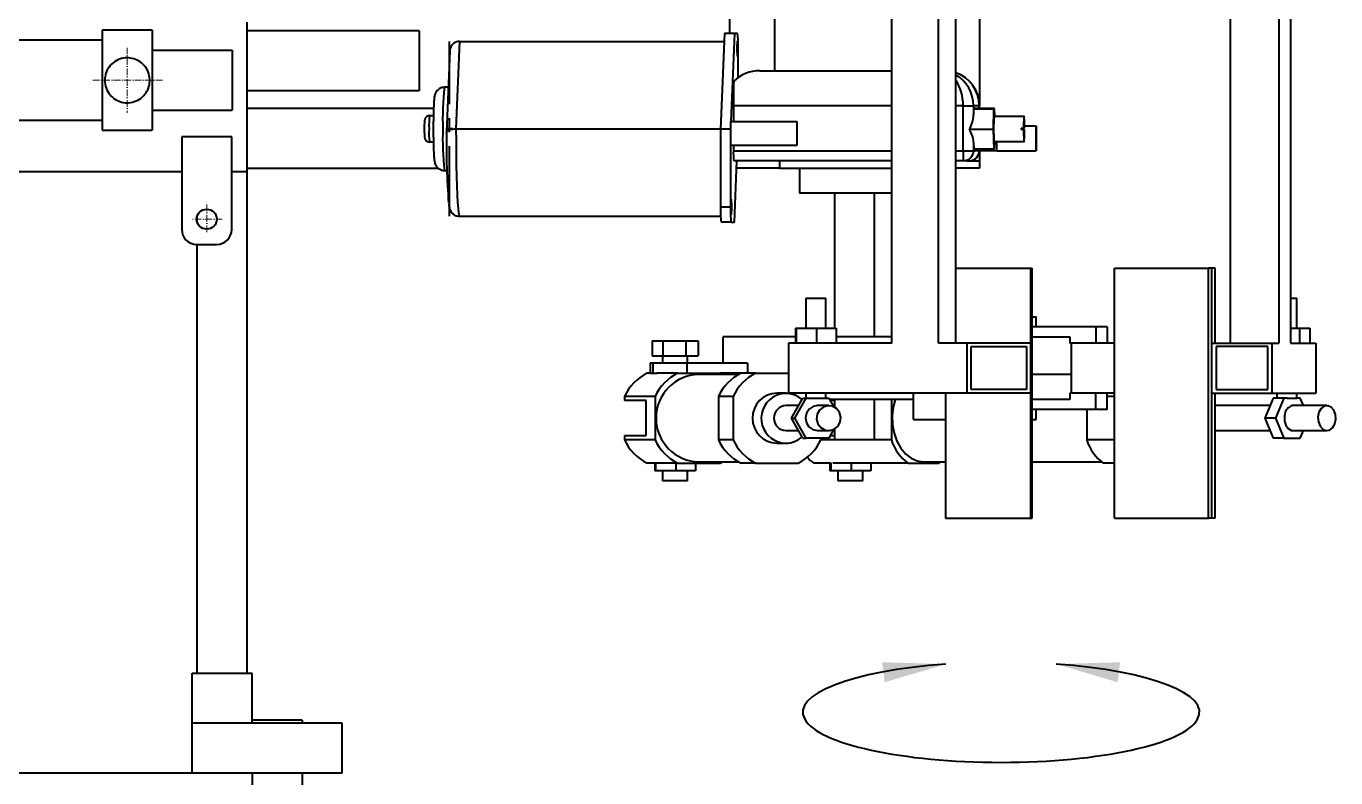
# Model space of a CAD drawing. Header units: millimetres. Extents: x 1065 to 3947, y -2666 to -625.
# Drawn here: x 1428.3 to 1665.7, y -2221.9 to -2085.6 of the extents above; entities that cross this region are included whole.
import ezdxf

# ---------------------------------------------------------------- set-up
doc = ezdxf.new("R2010")
doc.units = ezdxf.units.MM
doc.linetypes.add('ACAD_ISO10W100', pattern=[18, 12, -3, 0, -3])
doc.linetypes.add('CENTERX2', pattern=[20.32, 12.7, -2.54, 2.54, -2.54])

msp = doc.modelspace()

# ---------------------------------------------------------------- linework, layer by layer
at = {"color": 7, "linetype": 'Continuous', "lineweight": 40}
for p, q in [((1585.1791, -2143.1146), (1585.1791, -2016.2326)), ((1593.6903, -2143.1146), (1593.6903, -2016.2326)), ((1596.8042, -2143.1146), (1596.8042, -2016.2326)), ((1646.5427, -2016.2326), (1646.5427, -2143.1146)), ((1655.3623, -2016.2326), (1655.3623, -2143.1146)), ((1657.4485, -2016.2326), (1657.4485, -2143.1146)), ((1601.0852, -2049.3125), (1601.0852, -2100.0653)), ((1555.7702, -2067.8917), (1555.7702, -2086.9678)), ((1563.9269, -2083.7519), (1563.9269, -2093.7212)), ((1451.1632, -2086.3858), (1442.1002, -2086.3858)), ((1442.1002, -2086.3858), (1442.1002, -2104.5118)), ((1451.1632, -2086.3858), (1451.1632, -2104.5118)), ((1468.3829, -2112.0738), (1468.3829, -2084.8848)), ((1499.5429, -2086.4708), (1468.3829, -2086.4708)), ((1499.5429, -2086.4708), (1499.5429, -2097.3464)), ((1442.1002, -2088.1984), (1337.8757, -2088.1984)), ((1506.8628, -2088.3939), (1506.2093, -2104.2542)), ((1506.8628, -2088.3939), (1554.803, -2088.3939)), ((1554.8618, -2086.9678), (1554.1471, -2104.3141)), ((1556.6729, -2086.9678), (1554.8618, -2086.9678)), ((1556.6729, -2086.9678), (1556.0158, -2102.9141)), ((1557.2516, -2086.9678), (1556.6729, -2086.9678)), ((1451.1632, -2090.011), (1465.664, -2090.011)), ((1465.664, -2090.011), (1465.664, -2100.8866)), ((1505.0832, -2090.1187), (1504.4723, -2104.9436)), ((1557.3637, -2094.9512), (1557.3637, -2089.6867)), ((1561.2693, -2093.7212), (1585.1791, -2093.7212)), ((1499.5429, -2097.3464), (1468.3829, -2097.3464)), ((1504.8117, -2096.7064), (1504.1462, -2096.7064)), ((1468.3829, -2100.5185), (1502.155, -2100.5185)), ((1556.4802, -2100.0653), (1556.4802, -2102.9141)), ((1598.1346, -2100.0653), (1600.0204, -2100.0653)), ((1598.1346, -2108.222), (1598.1346, -2100.0653)), ((1600.0204, -2100.0653), (1600.0204, -2101.6529)), ((1601.066, -2100.0653), (1600.0204, -2100.0653)), ((1600.0415, -2100.6971), (1600.0204, -2101.6529)), ((1600.2139, -2100.5646), (1600.0415, -2100.6971)), ((1603.6636, -2100.6971), (1600.0415, -2100.6971)), ((1603.836, -2100.5646), (1600.2139, -2100.5646)), ((1601.0852, -2100.5646), (1601.0852, -2100.0653)), ((1603.6636, -2100.6971), (1603.5821, -2104.3867)), ((1603.836, -2100.5646), (1603.6636, -2100.6971)), ((1603.8724, -2101.9885), (1603.836, -2100.5646)), ((1337.8757, -2102.6992), (1442.1002, -2102.6992)), ((1451.1632, -2100.8866), (1465.664, -2100.8866)), ((1502.1198, -2101.8779), (1501.4296, -2101.8779)), ((1555.9581, -2102.9141), (1555.9581, -2104.3141)), ((1568.0316, -2107.2082), (1568.0316, -2102.9141)), ((1609.1877, -2101.9885), (1603.7545, -2101.9885)), ((1442.1002, -2104.5118), (1451.1632, -2104.5118)), ((1506.2093, -2104.2542), (1554.1495, -2104.2542)), ((1555.9581, -2104.3141), (1554.1471, -2104.3141)), ((1554.1471, -2104.3141), (1554.1471, -2118.4455)), ((1555.9581, -2104.3141), (1555.9581, -2107.2082)), ((1603.5821, -2104.3867), (1599.2154, -2104.3867)), ((1603.5821, -2104.3867), (1603.673, -2107.9438)), ((1608.6417, -2104.1352), (1609.0945, -2104.1352)), ((1609.0945, -2104.3732), (1608.6417, -2104.3732)), ((1609.2809, -2104.1352), (1609.0945, -2104.1352)), ((1609.0945, -2104.3732), (1609.2809, -2104.3732)), ((1611.354, -2103.6905), (1611.354, -2108.222)), ((1611.3904, -2108.222), (1611.3904, -2103.6905)), ((1456.496, -2105.7049), (1456.496, -2122.4963)), ((1465.559, -2105.7049), (1456.496, -2105.7049)), ((1465.559, -2122.4963), (1465.559, -2105.7049)), ((1501.4296, -2106.6305), (1502.1197, -2106.6305)), ((1555.9581, -2107.2082), (1555.9581, -2118.4455)), ((1556.4802, -2107.2082), (1556.4802, -2108.222)), ((1600.0204, -2106.7483), (1600.0204, -2108.222)), ((1600.0204, -2106.7483), (1600.0509, -2107.9438)), ((1603.673, -2107.9438), (1603.8454, -2107.8114)), ((1603.7545, -2106.52), (1609.1877, -2106.52)), ((1603.8454, -2107.8114), (1603.8739, -2106.52)), ((1604.2138, -2108.222), (1604.2138, -2106.52)), ((1585.1791, -2110.0346), (1556.5549, -2110.0346)), ((1556.6765, -2121.1643), (1557.135, -2110.035)), ((1564.8332, -2110.0346), (1564.8332, -2111.3941)), ((1598.2093, -2110.0346), (1596.8042, -2110.0346)), ((1598.1346, -2108.222), (1600.0204, -2108.222)), ((1598.8233, -2110.0346), (1598.2093, -2110.0346)), ((1598.8233, -2110.0346), (1601.0852, -2110.0346)), ((1600.0204, -2108.222), (1600.3191, -2108.222)), ((1603.673, -2107.9438), (1600.0509, -2107.9438)), ((1600.3191, -2107.9438), (1600.3191, -2108.222)), ((1604.2138, -2108.222), (1600.3191, -2108.222)), ((1601.0852, -2108.222), (1601.0852, -2110.0346)), ((1601.0852, -2110.0346), (1601.0852, -2111.3941)), ((1456.496, -2112.0738), (1326.1988, -2112.0738)), ((1468.3829, -2112.0738), (1465.559, -2112.0738)), ((1468.3829, -2111.3941), (1503.0333, -2111.3941)), ((1468.3829, -2202.9752), (1468.3829, -2112.0738)), ((1504.1462, -2111.802), (1504.5635, -2111.802)), ((1564.8332, -2111.3941), (1557.0791, -2111.3941)), ((1564.8332, -2111.3941), (1585.1791, -2111.3941)), ((1568.4584, -2111.3941), (1568.4584, -2115.9256)), ((1601.0852, -2111.3941), (1596.8042, -2111.3941)), ((1585.1791, -2115.9256), (1568.4584, -2115.9256)), ((1574.8025, -2115.9256), (1574.8025, -2140.3957)), ((1582.0529, -2141.9817), (1582.0529, -2115.9256)), ((1555.9581, -2118.4455), (1554.1471, -2118.4455)), ((1459.3199, -2121.2345), (1459.3199, -2120.0185)), ((1506.8628, -2120.1145), (1554.1707, -2120.1145)), ((1556.0702, -2121.1643), (1554.2591, -2121.1643)), ((1556.0702, -2121.1643), (1556.6765, -2121.1643)), ((1459.2149, -2125.2151), (1462.8401, -2125.2151)), ((1459.3199, -2202.9752), (1459.3199, -2125.2151)), ((1596.8042, -2129.5201), (1610.4223, -2129.5201)), ((1610.4223, -2174.8351), (1610.4223, -2129.5201)), ((1610.4223, -2129.5201), (1610.6402, -2129.5201)), ((1610.6402, -2174.8351), (1610.6402, -2129.5201)), ((1625.5518, -2174.8351), (1625.5518, -2129.5201)), ((1625.5518, -2129.5201), (1642.5873, -2129.5201)), ((1642.5873, -2174.8351), (1642.5873, -2129.5201)), ((1643.2047, -2129.5201), (1642.5873, -2129.5201)), ((1643.2047, -2174.8351), (1643.2047, -2129.5201)), ((1643.8375, -2129.5201), (1643.2047, -2129.5201)), ((1643.8375, -2143.1146), (1643.8375, -2129.5201)), ((1569.6032, -2134.9579), (1569.6032, -2140.3957)), ((1569.6032, -2134.9579), (1573.2284, -2134.9579)), ((1573.2284, -2140.3957), (1573.2284, -2134.9579)), ((1657.4485, -2134.9579), (1658.6065, -2134.9579)), ((1658.6065, -2140.3957), (1658.6065, -2134.9579)), ((1610.6402, -2138.3565), (1611.3987, -2138.3565)), ((1611.3987, -2140.1691), (1611.3987, -2138.3565)), ((1567.7189, -2140.3957), (1567.7189, -2143.1146)), ((1567.7189, -2140.3957), (1567.8668, -2140.3957)), ((1567.8668, -2140.3957), (1567.8668, -2143.1146)), ((1567.8668, -2140.3957), (1571.5636, -2140.3957)), ((1571.5636, -2140.3957), (1571.5636, -2143.1146)), ((1571.5636, -2140.3957), (1575.1126, -2140.3957)), ((1575.1126, -2140.3957), (1575.1126, -2143.1146)), ((1622.17, -2140.1691), (1610.6402, -2140.1691)), ((1622.17, -2140.1691), (1622.17, -2143.1146)), ((1624.2562, -2140.1691), (1622.17, -2140.1691)), ((1624.2562, -2140.1691), (1624.2562, -2143.1146)), ((1657.4485, -2140.3957), (1659.0851, -2140.3957)), ((1659.0851, -2140.3957), (1659.0851, -2143.1146)), ((1659.0851, -2140.3957), (1660.9734, -2140.3957)), ((1660.9734, -2140.3957), (1660.9734, -2143.1146)), ((1541.7539, -2142.7174), (1541.7539, -2145.4363)), ((1541.7539, -2142.7174), (1543.6794, -2142.7174)), ((1543.6794, -2142.7174), (1543.6794, -2145.4363)), ((1543.6794, -2142.7174), (1547.861, -2142.7174)), ((1547.861, -2142.7174), (1547.861, -2145.4363)), ((1547.861, -2142.7174), (1550.1173, -2142.7174)), ((1550.1173, -2142.7174), (1550.1173, -2145.4363)), ((1554.6649, -2146.7398), (1554.6649, -2141.9817)), ((1567.7189, -2141.9817), (1554.6649, -2141.9817)), ((1566.4543, -2143.1146), (1566.4543, -2152.1776)), ((1585.1791, -2143.1146), (1566.4543, -2143.1146)), ((1585.1791, -2141.9817), (1575.1126, -2141.9817)), ((1598.7971, -2143.1146), (1593.6903, -2143.1146)), ((1598.7971, -2143.1146), (1598.7971, -2152.1776)), ((1610.4223, -2143.1146), (1598.7971, -2143.1146)), ((1610.4223, -2152.1776), (1610.4223, -2143.1146)), ((1610.6402, -2141.9817), (1617.4811, -2141.9817)), ((1617.4811, -2141.9817), (1617.4811, -2143.1146)), ((1622.17, -2143.1146), (1617.4811, -2143.1146)), ((1617.7602, -2152.1776), (1617.7602, -2143.1146)), ((1625.5518, -2143.1146), (1622.17, -2143.1146)), ((1643.2047, -2143.1146), (1654.1105, -2143.1146)), ((1643.2047, -2152.1776), (1643.2047, -2143.1146)), ((1654.1105, -2143.1146), (1654.1105, -2152.1776)), ((1654.1105, -2143.1146), (1655.3623, -2143.1146)), ((1657.4485, -2143.1146), (1662.0382, -2143.1146)), ((1662.0382, -2143.1146), (1662.0382, -2152.1776)), ((1541.7539, -2145.4363), (1543.6794, -2145.4363)), ((1543.6699, -2145.4363), (1543.6699, -2146.7398)), ((1543.6794, -2145.4363), (1547.861, -2145.4363)), ((1547.861, -2145.4363), (1550.1173, -2145.4363)), ((1548.2014, -2146.7398), (1548.2014, -2145.4363)), ((1599.6108, -2143.749), (1609.6085, -2143.749)), ((1599.6108, -2151.5432), (1599.6108, -2143.749)), ((1609.6085, -2143.749), (1609.6085, -2151.5432)), ((1653.3471, -2143.749), (1643.9681, -2143.749)), ((1643.9681, -2143.749), (1643.9681, -2151.5432)), ((1653.3471, -2151.5432), (1653.3471, -2143.749)), ((1541.4041, -2146.7398), (1541.4041, -2148.5524)), ((1541.9663, -2146.7398), (1541.4041, -2146.7398)), ((1541.9663, -2148.5524), (1541.9663, -2146.7398)), ((1548.1218, -2146.7398), (1541.9663, -2146.7398)), ((1548.1218, -2148.5524), (1548.1218, -2146.7398)), ((1559.0373, -2146.7398), (1548.1218, -2146.7398)), ((1559.0373, -2146.7398), (1559.0373, -2148.5524)), ((1541.4041, -2148.5524), (1540.8575, -2148.5524)), ((1541.4041, -2148.5524), (1541.9663, -2148.5524)), ((1541.9663, -2148.5524), (1542.5897, -2148.5524)), ((1546.3928, -2148.5524), (1542.5897, -2148.5524)), ((1546.3928, -2148.5524), (1554.0889, -2148.5524)), ((1557.4476, -2148.779), (1550.2408, -2148.779)), ((1554.5147, -2148.779), (1554.0889, -2148.5524)), ((1557.8734, -2148.5524), (1554.0889, -2148.5524)), ((1554.6649, -2148.779), (1554.6649, -2148.5524)), ((1560.5385, -2148.5524), (1557.8734, -2148.5524)), ((1560.5385, -2148.5524), (1566.4543, -2148.5524)), ((1617.7602, -2148.779), (1610.6402, -2148.779)), ((1536.7603, -2152.7586), (1536.7603, -2153.537)), ((1542.2956, -2152.7586), (1536.7603, -2152.7586)), ((1542.2956, -2152.7586), (1542.2956, -2160.6595)), ((1556.4414, -2152.7586), (1553.7762, -2152.7586)), ((1553.7762, -2152.7586), (1553.7762, -2160.6595)), ((1556.4414, -2152.7586), (1556.4414, -2160.6595)), ((1566.0267, -2152.1776), (1564.3866, -2152.1776)), ((1598.7971, -2152.1776), (1566.4543, -2152.1776)), ((1569.6032, -2152.1776), (1569.6032, -2153.0839)), ((1573.2284, -2153.0839), (1573.2284, -2152.1776)), ((1589.1236, -2156.9356), (1589.1236, -2152.1776)), ((1594.9547, -2152.1776), (1594.9547, -2174.8351)), ((1610.4223, -2152.1776), (1598.7971, -2152.1776)), ((1609.6085, -2151.5432), (1599.6108, -2151.5432)), ((1617.4811, -2152.1776), (1617.4811, -2153.3105)), ((1622.17, -2152.1776), (1617.4811, -2152.1776)), ((1625.5518, -2152.1776), (1622.17, -2152.1776)), ((1622.17, -2155.1231), (1622.17, -2152.1776)), ((1624.2562, -2155.1231), (1624.2562, -2152.1776)), ((1625.5518, -2152.7586), (1624.2562, -2152.7586)), ((1643.2047, -2152.1776), (1654.1105, -2152.1776)), ((1643.8375, -2174.8351), (1643.8375, -2152.1776)), ((1643.9681, -2151.5432), (1653.3471, -2151.5432)), ((1654.1105, -2152.1776), (1662.0382, -2152.1776)), ((1654.9813, -2152.1776), (1654.9813, -2153.0839)), ((1658.6065, -2153.0839), (1658.6065, -2152.1776)), ((1540.6555, -2153.537), (1536.7603, -2153.537)), ((1540.6555, -2159.8811), (1540.6555, -2153.537)), ((1568.305, -2154.4433), (1566.0267, -2154.4433)), ((1567.0308, -2156.7091), (1569.0695, -2153.0839)), ((1567.6458, -2156.7091), (1569.6845, -2153.0839)), ((1569.0695, -2153.0839), (1569.6845, -2153.0839)), ((1569.6845, -2153.0839), (1570.5555, -2153.0839)), ((1570.5555, -2153.0839), (1572.8912, -2153.0839)), ((1573.7734, -2154.4433), (1571.7233, -2154.4433)), ((1572.8912, -2153.0839), (1573.7621, -2153.0839)), ((1573.7621, -2153.0839), (1574.6254, -2154.619)), ((1589.1236, -2153.3105), (1573.8895, -2153.3105)), ((1574.8025, -2153.537), (1574.0169, -2153.537)), ((1574.8025, -2153.3105), (1574.8025, -2154.7047)), ((1582.0529, -2160.5608), (1582.0529, -2153.3105)), ((1585.1228, -2153.3105), (1585.1228, -2160.6595)), ((1617.4811, -2153.3105), (1610.6402, -2153.3105)), ((1622.17, -2155.1231), (1610.6402, -2155.1231)), ((1611.3987, -2156.9356), (1611.3987, -2155.1231)), ((1620.5285, -2155.1231), (1620.5285, -2160.6595)), ((1624.2562, -2155.1231), (1622.17, -2155.1231)), ((1653.7836, -2154.4433), (1643.8375, -2154.4433)), ((1654.3459, -2153.0839), (1652.8463, -2156.7091)), ((1656.2426, -2153.0839), (1654.3459, -2153.0839)), ((1656.2426, -2153.0839), (1654.7431, -2156.7091)), ((1656.8832, -2153.0839), (1656.2426, -2153.0839)), ((1656.8832, -2153.0839), (1658.6012, -2153.0839)), ((1664.0647, -2154.4433), (1657.7422, -2154.4433)), ((1659.2418, -2153.0839), (1658.6012, -2153.0839)), ((1659.8042, -2154.4433), (1659.2418, -2153.0839)), ((1569.0695, -2160.3343), (1567.0308, -2156.7091)), ((1567.0308, -2156.7091), (1567.6458, -2156.7091)), ((1569.6845, -2160.3343), (1567.6458, -2156.7091)), ((1589.1236, -2156.9356), (1594.9547, -2156.9356)), ((1610.6402, -2156.9356), (1611.3987, -2156.9356)), ((1654.7431, -2156.7091), (1652.8463, -2156.7091)), ((1652.8463, -2156.7091), (1654.3459, -2160.3343)), ((1654.7431, -2156.7091), (1656.2426, -2160.3343)), ((1536.7603, -2159.8811), (1536.7603, -2160.6595)), ((1536.7603, -2159.8811), (1540.6555, -2159.8811)), ((1566.0267, -2158.9748), (1568.305, -2158.9748)), ((1571.7233, -2158.9748), (1573.7734, -2158.9748)), ((1574.6254, -2158.7992), (1573.7621, -2160.3343)), ((1574.0169, -2159.8811), (1574.8025, -2159.8811)), ((1574.8025, -2158.7135), (1574.8025, -2160.5608)), ((1643.8375, -2158.9748), (1653.7836, -2158.9748)), ((1657.7422, -2158.9748), (1664.0647, -2158.9748)), ((1659.2418, -2160.3343), (1659.8042, -2158.9748)), ((1542.2956, -2160.6595), (1536.7603, -2160.6595)), ((1556.4414, -2160.6595), (1553.7762, -2160.6595)), ((1564.3866, -2161.2406), (1566.0267, -2161.2406)), ((1569.0695, -2160.3343), (1569.6845, -2160.3343)), ((1573.7621, -2160.3343), (1569.6845, -2160.3343)), ((1572.3319, -2160.3343), (1572.3319, -2160.6595)), ((1585.1228, -2160.6595), (1572.3319, -2160.6595)), ((1574.8025, -2160.5608), (1575.2523, -2160.5608)), ((1575.2523, -2160.5608), (1582.0529, -2160.5608)), ((1625.5518, -2160.6595), (1620.5285, -2160.6595)), ((1656.2426, -2160.3343), (1654.3459, -2160.3343)), ((1656.2426, -2160.3343), (1659.2418, -2160.3343)), ((1550.2408, -2164.6392), (1557.4476, -2164.6392)), ((1554.0889, -2164.8658), (1554.5147, -2164.6392)), ((1574.1387, -2164.7965), (1574.1387, -2166.2812)), ((1590.9668, -2164.6392), (1594.9547, -2164.6392)), ((1593.7973, -2164.8658), (1594.1105, -2164.6392)), ((1610.6402, -2164.6392), (1623.229, -2164.6392)), ((1542.3828, -2164.8658), (1540.8575, -2164.8658)), ((1542.2405, -2164.8658), (1542.2405, -2166.2812)), ((1542.3845, -2166.2812), (1542.2405, -2166.2812)), ((1542.3845, -2164.861), (1542.3845, -2166.2812)), ((1546.0796, -2166.2812), (1542.3845, -2166.2812)), ((1546.3928, -2164.8658), (1542.3962, -2164.8658)), ((1543.6699, -2166.2812), (1543.6699, -2168.0938)), ((1546.0796, -2164.8658), (1546.0796, -2166.2812)), ((1549.6307, -2166.2812), (1546.0796, -2166.2812)), ((1546.3928, -2164.8658), (1554.0889, -2164.8658)), ((1548.2014, -2168.0938), (1548.2014, -2166.2812)), ((1549.6307, -2164.8658), (1549.6307, -2166.2812)), ((1560.5385, -2164.8658), (1557.8734, -2164.8658)), ((1560.5385, -2164.8658), (1568.2347, -2164.8658)), ((1574.1315, -2164.8658), (1571.0658, -2164.8658)), ((1573.9947, -2164.8658), (1573.9947, -2166.2812)), ((1574.1387, -2166.2812), (1573.9947, -2166.2812)), ((1577.8337, -2166.2812), (1574.1387, -2166.2812)), ((1588.1364, -2164.8658), (1574.5444, -2164.8658)), ((1575.424, -2166.2812), (1575.424, -2168.0938)), ((1577.8337, -2164.8658), (1577.8337, -2166.2812)), ((1581.3848, -2166.2812), (1577.8337, -2166.2812)), ((1579.9555, -2168.0938), (1579.9555, -2166.2812)), ((1581.3848, -2164.8658), (1581.3848, -2166.2812)), ((1588.1364, -2164.8658), (1593.7973, -2164.8658)), ((1625.5518, -2164.8658), (1623.5422, -2164.8658)), ((1548.2014, -2168.0938), (1543.6699, -2168.0938)), ((1579.9555, -2168.0938), (1575.424, -2168.0938)), ((1594.9547, -2174.8351), (1610.4223, -2174.8351)), ((1610.4223, -2174.8351), (1610.6402, -2174.8351)), ((1625.5518, -2174.8351), (1642.5873, -2174.8351)), ((1643.2047, -2174.8351), (1642.5873, -2174.8351)), ((1643.8375, -2174.8351), (1643.2047, -2174.8351)), ((1458.4136, -2202.9752), (1469.2892, -2202.9752)), ((1458.4136, -2212.0383), (1458.4136, -2202.9752)), ((1469.2892, -2212.0383), (1469.2892, -2202.9752)), ((1485.6026, -2212.0383), (1458.4136, -2212.0383)), ((1458.4136, -2221.1013), (1458.4136, -2212.0383)), ((1478.3522, -2211.5042), (1469.2892, -2211.5042)), ((1478.3522, -2211.5042), (1478.3522, -2212.0383)), ((1485.6026, -2221.1013), (1485.6026, -2212.0383)), ((1469.2892, -2221.1013), (1313.4056, -2221.1013)), ((1469.2892, -2221.1013), (1469.2892, -2230.1642)), ((1485.6026, -2221.1013), (1469.2892, -2221.1013)), ((1478.3522, -2221.1013), (1478.3522, -2228.7111))]:
    msp.add_line(p, q, dxfattribs=at)
at = {"color": 7, "linetype": 'CENTERX2', "lineweight": 40}
for p, q in [((1505.0517, -2120.1145), (1505.0517, -2088.394)), ((1505.7052, -2104.2542), (1504.3982, -2104.2542))]:
    msp.add_line(p, q, dxfattribs=at)
at = {"color": 5, "linetype": 'ACAD_ISO10W100', "lineweight": 15, "ltscale": 0.1}
for p, q in [((1446.6317, -2089.5365), (1446.6317, -2101.3611)), ((1452.9863, -2095.4488), (1440.2772, -2095.4488)), ((1461.0275, -2117.9988), (1461.0275, -2123.2541)), ((1463.8517, -2120.6265), (1458.2033, -2120.6265))]:
    msp.add_line(p, q, dxfattribs=at)
at = {"color": 8, "linetype": 'Continuous', "lineweight": 40}
for p, q in [((1585.1791, -2100.0653), (1556.4802, -2100.0653)), ((1598.1346, -2100.0653), (1596.8042, -2100.0653)), ((1601.066, -2100.5646), (1601.066, -2100.0653)), ((1601.0852, -2100.0653), (1601.066, -2100.0653)), ((1556.4802, -2108.222), (1585.1791, -2108.222)), ((1596.8042, -2108.222), (1598.1346, -2108.222))]:
    msp.add_line(p, q, dxfattribs=at)
at = {"color": 7, "linetype": 'Continuous', "lineweight": 40, "flags": 128}
for points in [[(1557.1957, -2089.6867), (1557.1999, -2089.1665), (1557.2121, -2088.7254), (1557.2302, -2088.4307), (1557.2516, -2088.3273), (1557.2731, -2088.4307), (1557.2913, -2088.7254), (1557.3034, -2089.1665), (1557.3077, -2089.6867), (1557.3034, -2090.2069), (1557.2913, -2090.648), (1557.2731, -2090.9427), (1557.2516, -2091.0462), (1557.2302, -2090.9427), (1557.2121, -2090.648), (1557.1999, -2090.2069), (1557.1957, -2089.6867)], [(1609.2809, -2104.1352), (1609.2724, -2103.3053), (1609.2519, -2102.6105), (1609.2223, -2102.1497), (1609.1877, -2101.9885), (1609.1531, -2102.1497), (1609.1234, -2102.6105), (1609.1029, -2103.3053), (1609.0945, -2104.1352)], [(1506.2093, -2104.2542), (1506.2159, -2106.5114), (1506.2357, -2108.7226), (1506.2683, -2110.8428), (1506.313, -2112.8289), (1506.3689, -2114.6405), (1506.4348, -2116.2406), (1506.5094, -2117.5967), (1506.5913, -2118.6812), (1506.6786, -2119.472), (1506.7698, -2119.953), (1506.8628, -2120.1145)], [(1609.0945, -2104.3732), (1609.1029, -2105.2031), (1609.1234, -2105.8979), (1609.1531, -2106.3587), (1609.1877, -2106.52), (1609.2223, -2106.3587), (1609.2519, -2105.8979), (1609.2724, -2105.2031), (1609.2809, -2104.3732)], [(1556.1227, -2118.4455), (1556.1184, -2118.9657), (1556.1063, -2119.4067), (1556.0881, -2119.7014), (1556.0667, -2119.8049), (1556.0453, -2119.7014), (1556.0271, -2119.4067), (1556.0149, -2118.9657), (1556.0107, -2118.4455), (1556.0149, -2117.9252), (1556.0271, -2117.4842), (1556.0453, -2117.1895), (1556.0667, -2117.086), (1556.0881, -2117.1895), (1556.1063, -2117.4842), (1556.1184, -2117.9252), (1556.1227, -2118.4455)], [(1571.7233, -2154.4433), (1570.9526, -2154.6026), (1570.2293, -2155.0823), (1569.7398, -2155.8097), (1569.5588, -2156.674), (1569.7137, -2157.5436), (1570.1809, -2158.2862), (1570.8895, -2158.7887), (1571.7233, -2158.9748)], [(1575.8737, -2157.405), (1575.9733, -2156.5268), (1575.7379, -2155.6765), (1575.2034, -2154.9833), (1574.4513, -2154.5529), (1573.5959, -2154.4507), (1572.7676, -2154.6923), (1572.0924, -2155.241), (1571.6731, -2156.0132), (1571.5735, -2156.8913), (1571.8089, -2157.7417), (1572.3434, -2158.4349), (1573.0955, -2158.8653), (1573.9509, -2158.9675), (1574.7793, -2158.7259), (1575.4545, -2158.1772), (1575.8737, -2157.405)], [(1585.8334, -2153.3105), (1585.4665, -2154.7214), (1585.2924, -2156.3074), (1585.3506, -2157.9099), (1585.6388, -2159.4632), (1586.1451, -2160.9038), (1586.8488, -2162.1727), (1587.721, -2163.2178), (1588.7262, -2163.9965), (1589.8231, -2164.4769), (1590.9668, -2164.6392)], [(1657.7422, -2154.4433), (1657.617, -2154.4912), (1657.0342, -2154.8373), (1656.5906, -2155.4684)], [(1663.0256, -2154.9683), (1662.6274, -2155.6559), (1662.448, -2156.5037), (1662.5148, -2157.3828), (1662.8175, -2158.1594), (1663.3101, -2158.7152), (1663.9175, -2158.9655), (1664.5474, -2158.8723), (1665.1038, -2158.4498), (1665.502, -2157.7623), (1665.6814, -2156.9144), (1665.6146, -2156.0353), (1665.3119, -2155.2588), (1664.8193, -2154.703), (1664.2118, -2154.4527), (1663.582, -2154.5458), (1663.0256, -2154.9683)], [(1656.5906, -2155.4684), (1656.3539, -2156.2884), (1656.3599, -2157.1724), (1656.6079, -2157.9859), (1657.0601, -2158.605), (1657.6476, -2158.9354), (1657.7422, -2158.9748)]]:
    msp.add_lwpolyline(points, dxfattribs=at)
at = {"lineweight": 15}
msp.add_circle((1446.6317, -2095.4488), 4.0781, dxfattribs=at)
at = {"color": 7, "linetype": 'Continuous', "lineweight": 40}
msp.add_circle((1461.0275, -2120.6265), 1.8126, dxfattribs=at)
for centre, radius, start, end in [((1540.7836, -2089.0081), 16.5939, 357.656462, 7.062819), ((1672.8421, -2099.8027), 116.3622, 177.94268, 180.129321), ((1594.7411, -2100.0653), 6.3441, 0, 71.02185), ((1625.8443, -2104.2542), 22.2057, 174.143664, 185.856336), ((1642.1089, -2106.9301), 137.6489, 179.190723, 184.471006), ((1658.9085, -2104.2542), 50.267, 179.864323, 180.135677), ((1558.5613, -2104.2542), 50.267, 359.864323, 0.135677), ((1567.5326, -2108.6743), 11.0616, 177.656574, 187.063821), ((1609.187, -2108.6743), 11.0616, 177.656574, 187.063821), ((1598.2085, -2108.2228), 1.8119, 270.025854, 0.022832), ((1599.2541, -2108.2228), 1.8119, 270.025012, 0.023674), ((1599.2726, -2108.222), 1.8126, 270, 0), ((1570.7269, -2119.1242), 16.5937, 177.655817, 187.062328), ((1572.5347, -2119.1243), 16.5905, 177.654907, 187.063238), ((1459.2149, -2122.4963), 2.7189, 180, 270), ((1462.8401, -2122.4963), 2.7189, 270, 0), ((1544.8647, -2156.5544), 8.9493, 116.60085, 154.903483), ((1550.3997, -2156.5541), 8.9489, 116.599961, 154.904372), ((1550.4057, -2156.7091), 7.9318, 91.191121, 268.808879), ((1561.8807, -2156.5544), 8.9493, 116.60085, 154.903483), ((1564.5456, -2156.5542), 8.9491, 116.600508, 154.904202), ((1564.4802, -2156.7091), 4.5325, 91.183267, 268.816733), ((1566.0417, -2156.7436), 4.497, 49.766989, 269.808996), ((1566.0746, -2156.7091), 2.2663, 91.210644, 268.789356), ((1544.8647, -2156.8638), 8.9493, 205.09625, 243.399049), ((1550.3997, -2156.8641), 8.9489, 205.095362, 243.399938), ((1561.8807, -2156.8638), 8.9493, 205.09625, 243.399049), ((1564.5456, -2156.864), 8.9491, 205.095531, 243.39939), ((1566.0173, -2156.8879), 4.3527, 270.123416, 312.241936), ((1564.2274, -2156.8638), 8.9493, 296.600951, 334.90375), ((1593.0229, -2158.1821), 8.2795, 197.411426, 233.82956), ((1628.4285, -2158.1821), 8.2794, 197.411477, 233.829995), ((1574.8353, -2159.3506), 6.6803, 221.937013, 235.648783)]:
    msp.add_arc(centre, radius, start, end, dxfattribs=at)
at = {"color": 8, "linetype": 'Continuous', "lineweight": 40}
for centre, radius, start, end in [((1594.7222, -2100.0639), 6.3438, 359.986786, 70.839947), ((1546.6717, -2102.2389), 42.8839, 172.587563, 182.693612), ((1514.5438, -2103.6084), 13.2279, 172.48288, 182.798218), ((1512.0741, -2105.0017), 10.7684, 176.0194, 188.699502), ((1546.6717, -2106.2695), 42.8839, 177.306388, 187.412437)]:
    msp.add_arc(centre, radius, start, end, dxfattribs=at)
at = {"color": 7, "linetype": 'Continuous', "lineweight": 40}
for centre, major_axis, ratio, start_param, end_param in [((1561.2693, -2100.0653), (6.6001, 0), 0.96121048, 1.57079633, 2.36639928), ((1593.8684, -2100.0653), (0, 6.3441), 0.96971924, 4.71238898, 5.78568873), ((1598.2093, -2101.6529), (0.1047, 3.3819), 0.53507507, 3.78778189, 4.72894678), ((1598.2093, -2106.7483), (-0.1212, 2.9209), 0.61916507, 4.6867119, 5.62787679), ((1605.0203, -2210.039), (-35.9585, 0), 0.25273155, 4.99420263, 10.71376064)]:
    msp.add_ellipse(centre, major_axis=major_axis, ratio=ratio, start_param=start_param, end_param=end_param, dxfattribs=at)
at = {"color": 8, "linetype": 'Continuous', "lineweight": 40}
msp.add_ellipse((1593.8684, -2100.0653), major_axis=(0, 6.3441), ratio=0.67247499, start_param=4.71238898, end_param=5.52422323, dxfattribs=at)
at = {"color": 7, "linetype": 'Continuous', "lineweight": 40}
for points, knots in [([(1506.8628, -2088.3939), (1506.6711, -2088.4119), (1506.2879, -2088.4477), (1505.7774, -2088.7245), (1505.3779, -2089.1387), (1505.1335, -2089.6259), (1505.1064, -2089.9715), (1505.0948, -2090.12)], [0, 0, 0, 0, 0.201473, 0.40272276, 0.61012803, 0.83258216, 1, 1, 1, 1]), ([(1442.5534, -2095.4488), (1442.5941, -2095.0143), (1442.6756, -2094.1461), (1443.3057, -2092.9776), (1444.2618, -2092.0341), (1445.5226, -2091.4398), (1446.8952, -2091.3077), (1448.1671, -2091.6022), (1449.2784, -2092.2554), (1450.1724, -2093.2684), (1450.6958, -2094.5684), (1450.751, -2095.9387), (1450.3894, -2097.1953), (1449.6639, -2098.2812), (1448.5898, -2099.1175), (1447.2627, -2099.558), (1445.9077, -2099.5304), (1444.6907, -2099.1082), (1443.6419, -2098.3295), (1442.8609, -2097.2012), (1442.5723, -2096.1539), (1442.5565, -2095.5662), (1442.5534, -2095.4488)], [0, 0, 0, 0, 0.050175905, 0.10025265, 0.152934217, 0.208706571, 0.261445393, 0.309354563, 0.358387327, 0.41232648, 0.467881604, 0.519459049, 0.56797446, 0.618030553, 0.672212753, 0.727714639, 0.778412711, 0.825953713, 0.876597124, 0.931816143, 0.986379427, 1, 1, 1, 1]), ([(1504.1379, -2096.7318), (1503.9812, -2096.7339), (1503.6287, -2096.7388), (1503.1574, -2096.9709), (1502.7841, -2097.2895), (1502.5498, -2097.6217), (1502.4191, -2097.9116), (1502.3472, -2098.1501), (1502.2972, -2098.3942), (1502.2519, -2098.7378), (1502.2068, -2099.2974), (1502.1637, -2100.1597), (1502.1303, -2101.2093), (1502.1074, -2102.4174), (1502.0982, -2103.4571), (1502.0975, -2104.0726), (1502.0972, -2104.2542)], [0, 0, 0, 0, 0.04264372, 0.09594193, 0.14015039, 0.17849155, 0.21150644, 0.24222183, 0.28348227, 0.3561741, 0.47703949, 0.59220481, 0.71343128, 0.83237764, 0.95053001, 1, 1, 1, 1]), ([(1501.4275, -2101.8901), (1501.3485, -2101.8913), (1501.1728, -2101.894), (1500.9384, -2102.0087), (1500.7533, -2102.166), (1500.6356, -2102.331), (1500.5688, -2102.4802), (1500.5359, -2102.5968), (1500.517, -2102.697), (1500.496, -2102.8681), (1500.4793, -2103.1676), (1500.465, -2103.7016), (1500.4635, -2104.074), (1500.4627, -2104.2542)], [0, 0, 0, 0, 0.068454591, 0.152270883, 0.221317436, 0.280364456, 0.330124177, 0.369933052, 0.408710016, 0.473057013, 0.676345706, 0.843462148, 1, 1, 1, 1]), ([(1555.9581, -2102.9141), (1556.8131, -2102.9141), (1558.521, -2102.9141), (1560.6804, -2102.9141), (1562.3939, -2102.9141), (1563.7226, -2102.9141), (1564.8379, -2102.9141), (1565.8905, -2102.9141), (1566.7065, -2102.9141), (1566.7364, -2102.9141), (1567.0727, -2102.9141), (1567.1662, -2102.9141), (1567.743, -2102.9141), (1568.0316, -2102.9141)], [0, 0, 0, 0, 0.12509377, 0.24990821, 0.31421847, 0.37599718, 0.43805594, 0.5005766, 0.64000915, 0.77994445, 0.85334583, 0.92663621, 1, 1, 1, 1]), ([(1500.4627, -2104.2542), (1500.463, -2104.3677), (1500.4639, -2104.6733), (1500.4726, -2105.1471), (1500.491, -2105.5564), (1500.5067, -2105.7522), (1500.5377, -2105.9269), (1500.5949, -2106.1023), (1500.7144, -2106.3019), (1500.915, -2106.4881), (1501.1683, -2106.6153), (1501.3517, -2106.6171), (1501.4295, -2106.6179)], [0, 0, 0, 0, 0.09878019, 0.26597874, 0.43982354, 0.58370508, 0.63703687, 0.69459426, 0.76082435, 0.841167, 0.93263902, 1, 1, 1, 1]), ([(1502.0972, -2104.2542), (1502.0976, -2104.4803), (1502.0985, -2105.1387), (1502.1092, -2106.2122), (1502.1328, -2107.3955), (1502.1671, -2108.4344), (1502.2117, -2109.2904), (1502.2583, -2109.836), (1502.3088, -2110.1829), (1502.3762, -2110.48), (1502.5269, -2110.8599), (1502.8269, -2111.2781), (1503.2932, -2111.6214), (1503.7731, -2111.8105), (1504.069, -2111.7818), (1504.1476, -2111.7741)], [0, 0, 0, 0, 0.0615181, 0.17915513, 0.29714673, 0.41566628, 0.53547215, 0.65909099, 0.72918223, 0.77483674, 0.81885695, 0.86491717, 0.91882351, 0.97844126, 1, 1, 1, 1]), ([(1504.4737, -2104.9859), (1504.4735, -2104.9848), (1504.466, -2104.9141), (1504.5076, -2104.7655), (1504.7395, -2104.5589), (1505.1326, -2104.3906), (1505.6355, -2104.2765), (1506.0179, -2104.2616), (1506.2093, -2104.2542)], [0, 0, 0, 0, 0.00317619, 0.19955864, 0.41342318, 0.61282046, 0.80630526, 1, 1, 1, 1]), ([(1609.2762, -2103.6905), (1609.4614, -2103.6905), (1609.9991, -2103.6905), (1610.6414, -2103.6905), (1611.1686, -2103.6905), (1611.2923, -2103.6905), (1611.354, -2103.6905)], [0, 0, 0, 0, 0.16621199, 0.48234526, 0.74163424, 1, 1, 1, 1]), ([(1555.9581, -2107.2082), (1556.8131, -2107.2082), (1558.521, -2107.2082), (1560.6804, -2107.2082), (1562.3939, -2107.2082), (1563.7226, -2107.2082), (1564.8379, -2107.2082), (1565.8905, -2107.2082), (1566.7065, -2107.2082), (1566.7364, -2107.2082), (1567.0727, -2107.2082), (1567.1662, -2107.2082), (1567.743, -2107.2082), (1568.0316, -2107.2082)], [0, 0, 0, 0, 0.12509377, 0.24990821, 0.31421847, 0.37599718, 0.43805594, 0.5005766, 0.64000915, 0.77994445, 0.85334583, 0.92663621, 1, 1, 1, 1]), ([(1604.2138, -2108.222), (1604.9482, -2108.222), (1606.4798, -2108.222), (1608.41, -2108.222), (1609.8513, -2108.222), (1610.6448, -2108.222), (1611.1678, -2108.222), (1611.292, -2108.222), (1611.354, -2108.222)], [0, 0, 0, 0, 0.251517372, 0.524515964, 0.655827621, 0.78632163, 0.893351359, 1, 1, 1, 1]), ([(1504.898, -2117.8856), (1504.9183, -2118.0459), (1504.956, -2118.3418), (1505.0327, -2118.6654), (1505.1589, -2119.0182), (1505.386, -2119.4109), (1505.7894, -2119.8049), (1506.3148, -2120.0813), (1506.7002, -2120.0853), (1506.8641, -2120.087)], [0, 0, 0, 0, 0.241862418, 0.446693788, 0.572023476, 0.677594598, 0.788059682, 0.90986738, 1, 1, 1, 1])]:
    msp.add_open_spline(points, degree=3, knots=knots, dxfattribs=at)
at = {"color": 7, "linetype": 'Continuous', "lineweight": 0}
for points in [[(1595.0203, -2201.3096), (1583.9214, -2204.5966), (1583.4499, -2200.9695)], [(1615.0203, -2201.3096), (1626.1192, -2204.5966), (1626.5907, -2200.9695)]]:
    msp.add_solid(points, dxfattribs=at)

doc.saveas('drawing.dxf')
